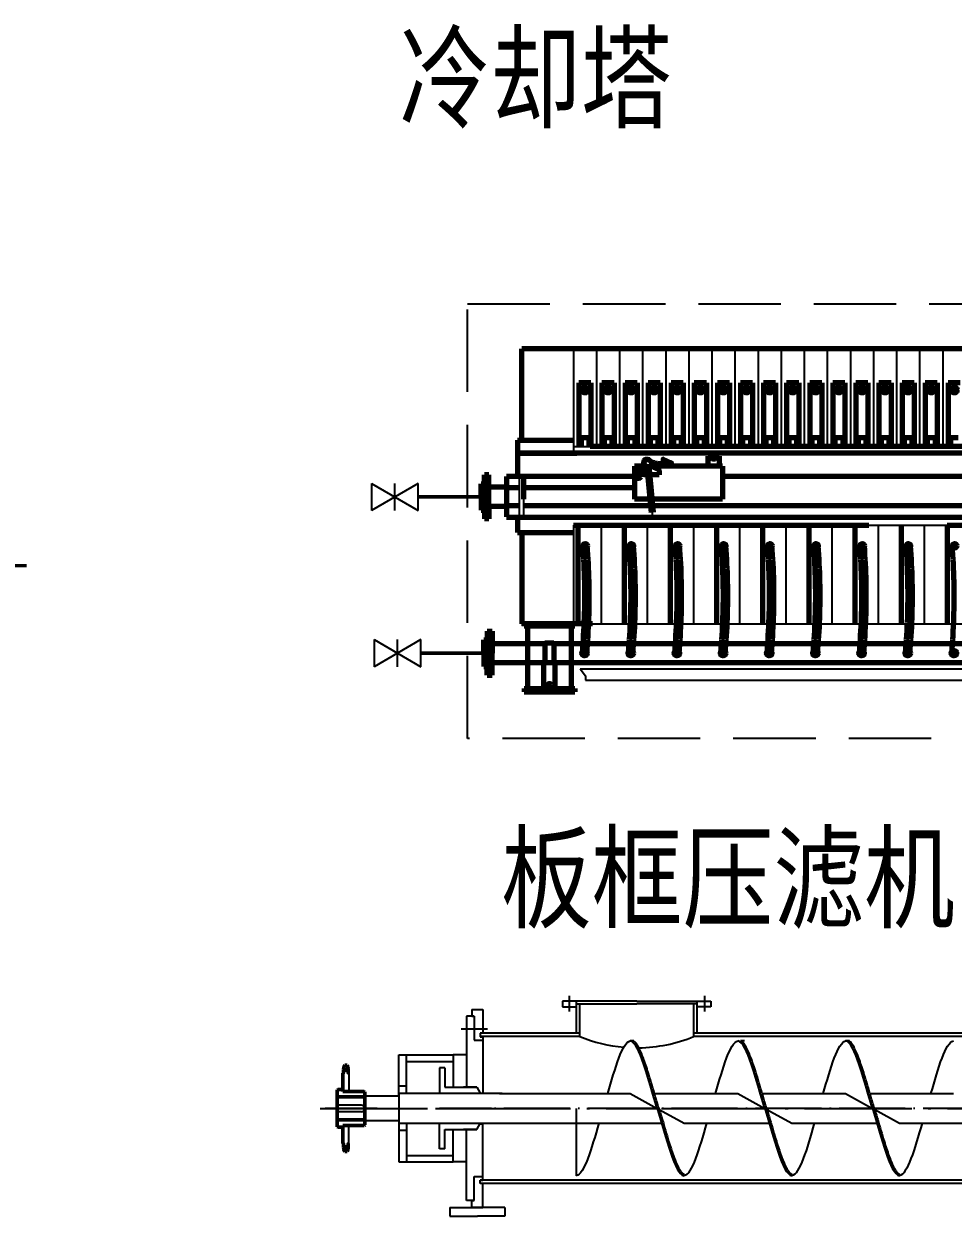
# Model space of a CAD drawing. Header units: millimetres. Extents: x 9671 to 25689, y -17516 to -2951.
# Drawn here: x 23860.8 to 23945.3, y -4389.9 to -4281.5 of the extents above; entities that cross this region are included whole.
import ezdxf

# ---------------------------------------------------------------- set-up
doc = ezdxf.new("R2010")
doc.units = ezdxf.units.MM
for name, pattern in [('AM_ISO08W050', [13, 9.75, -1.5, 0.25, -1.5]), ('AM_ISO08W050x2', [7.625, 6, -0.75, 0.125, -0.75]), ('DASH', [0.35, 0.25, -0.1]), ('EB_DASH', [6, 3, -3])]:
    doc.linetypes.add(name, pattern=pattern)
for name, color, linetype, lineweight in [('AM_0', 7, 'Continuous', 50), ('AM_7', 4, 'AM_ISO08W050', 25), ('CAXA0', 7, 'Continuous', 70), ('CAXA2', 6, 'EB_DASH', 25), ('CAXA3', 7, 'Continuous', 25), ('CAXA4', 3, 'Continuous', 25), ('放空气管', 7, 'o_LINE', 30), ('管道', 4, 'Continuous', 40)]:
    doc.layers.add(name, color=color, linetype=linetype, lineweight=lineweight)
doc.layers.add('sb', color=2, linetype='Continuous')
doc.layers.add('图框', color=4, linetype='Continuous')
doc.styles.add('QSDI', font='SimSun.ttf', dxfattribs={"width": 0.8})
doc.linetypes.add('o_LINE', pattern='A,0.5,-0.2,["o",Standard,S=0.1,R=0,X=-0.1,Y=-0.05],-0.2', length=0.9)

# ---------------------------------------------------------------- blocks, each defined once
blk = doc.blocks.new('压滤机')
at = {"layer": 'CAXA0', "color": 2}
for p, q in [((23823.12, -4570.04), (23823.12, -4561.74)), ((23868.54, -4561.74), (23823.12, -4561.74)), ((23828.3, -4564.84), (23828.3, -4570.64)), ((23829.4, -4564.84), (23828.3, -4564.84)), ((23829.4, -4564.84), (23829.4, -4570.64)), ((23830.4, -4564.84), (23830.4, -4570.64)), ((23831.5, -4564.84), (23830.4, -4564.84)), ((23831.5, -4564.84), (23831.5, -4570.64)), ((23832.5, -4564.84), (23832.5, -4570.64)), ((23833.6, -4564.84), (23832.5, -4564.84)), ((23833.6, -4564.84), (23833.6, -4570.64)), ((23834.6, -4564.84), (23834.6, -4570.64)), ((23835.7, -4564.84), (23834.6, -4564.84)), ((23835.7, -4564.84), (23835.7, -4570.64)), ((23836.7, -4564.84), (23836.7, -4570.64)), ((23837.8, -4564.84), (23836.7, -4564.84)), ((23837.8, -4564.84), (23837.8, -4570.64)), ((23838.8, -4564.84), (23838.8, -4570.64)), ((23839.9, -4564.84), (23838.8, -4564.84)), ((23839.9, -4564.84), (23839.9, -4570.64)), ((23840.9, -4564.84), (23840.9, -4570.64)), ((23842, -4564.84), (23840.9, -4564.84)), ((23842, -4564.84), (23842, -4570.64)), ((23843, -4564.84), (23843, -4570.64)), ((23844.1, -4564.84), (23843, -4564.84)), ((23844.1, -4564.84), (23844.1, -4570.64)), ((23845.1, -4564.84), (23845.1, -4570.64)), ((23846.2, -4564.84), (23845.1, -4564.84)), ((23846.2, -4564.84), (23846.2, -4570.64)), ((23847.2, -4564.84), (23847.2, -4570.64)), ((23848.3, -4564.84), (23847.2, -4564.84)), ((23848.3, -4564.84), (23848.3, -4570.64)), ((23849.3, -4564.84), (23849.3, -4570.64)), ((23850.4, -4564.84), (23849.3, -4564.84)), ((23850.4, -4564.84), (23850.4, -4570.64)), ((23851.4, -4564.84), (23851.4, -4570.64)), ((23852.5, -4564.84), (23851.4, -4564.84)), ((23852.5, -4564.84), (23852.5, -4570.64)), ((23853.5, -4564.84), (23853.5, -4570.64)), ((23854.6, -4564.84), (23853.5, -4564.84)), ((23854.6, -4564.84), (23854.6, -4570.64)), ((23855.6, -4564.84), (23855.6, -4570.64)), ((23856.7, -4564.84), (23855.6, -4564.84)), ((23856.7, -4564.84), (23856.7, -4570.64)), ((23857.7, -4564.84), (23857.7, -4570.64)), ((23858.8, -4564.84), (23857.7, -4564.84)), ((23858.8, -4564.84), (23858.8, -4570.64)), ((23859.8, -4564.84), (23859.8, -4570.64)), ((23860.9, -4564.84), (23859.8, -4564.84)), ((23860.9, -4564.84), (23860.9, -4570.64)), ((23861.9, -4564.84), (23861.9, -4570.64)), ((23863, -4564.84), (23861.9, -4564.84)), ((23822.72, -4570.04), (23822.72, -4571.24)), ((23822.72, -4570.04), (23822.72, -4573.35)), ((23822.72, -4570.04), (23827.8, -4570.04)), ((23828.5, -4569.84), (23828.5, -4570.64)), ((23829.2, -4569.84), (23828.5, -4569.84)), ((23829.2, -4569.84), (23829.2, -4570.64)), ((23830.6, -4569.84), (23830.6, -4570.64)), ((23831.3, -4569.84), (23830.6, -4569.84)), ((23831.3, -4569.84), (23831.3, -4570.64)), ((23832.7, -4569.84), (23832.7, -4570.64)), ((23833.4, -4569.84), (23832.7, -4569.84)), ((23833.4, -4569.84), (23833.4, -4570.64)), ((23834.8, -4569.84), (23834.8, -4570.64)), ((23835.5, -4569.84), (23834.8, -4569.84)), ((23835.5, -4569.84), (23835.5, -4570.64)), ((23836.9, -4569.84), (23836.9, -4570.64)), ((23837.6, -4569.84), (23836.9, -4569.84)), ((23837.6, -4569.84), (23837.6, -4570.64)), ((23839, -4569.84), (23839, -4570.64)), ((23839.7, -4569.84), (23839, -4569.84)), ((23839.7, -4569.84), (23839.7, -4570.64)), ((23841.1, -4569.84), (23841.1, -4570.64)), ((23841.8, -4569.84), (23841.1, -4569.84)), ((23841.8, -4569.84), (23841.8, -4570.64)), ((23843.2, -4569.84), (23843.2, -4570.64)), ((23843.9, -4569.84), (23843.2, -4569.84)), ((23843.9, -4569.84), (23843.9, -4570.64)), ((23845.3, -4569.84), (23845.3, -4570.64)), ((23846, -4569.84), (23845.3, -4569.84)), ((23846, -4569.84), (23846, -4570.64)), ((23847.4, -4569.84), (23847.4, -4570.64)), ((23848.1, -4569.84), (23847.4, -4569.84)), ((23848.1, -4569.84), (23848.1, -4570.64)), ((23849.5, -4569.84), (23849.5, -4570.64)), ((23850.2, -4569.84), (23849.5, -4569.84)), ((23850.2, -4569.84), (23850.2, -4570.64)), ((23851.6, -4569.84), (23851.6, -4570.64)), ((23852.3, -4569.84), (23851.6, -4569.84)), ((23852.3, -4569.84), (23852.3, -4570.64)), ((23853.7, -4569.84), (23853.7, -4570.64)), ((23854.4, -4569.84), (23853.7, -4569.84)), ((23854.4, -4569.84), (23854.4, -4570.64)), ((23855.8, -4569.84), (23855.8, -4570.64)), ((23856.5, -4569.84), (23855.8, -4569.84)), ((23856.5, -4569.84), (23856.5, -4570.64)), ((23857.9, -4569.84), (23857.9, -4570.64)), ((23858.6, -4569.84), (23857.9, -4569.84)), ((23858.6, -4569.84), (23858.6, -4570.64)), ((23860, -4569.84), (23860, -4570.64)), ((23860.7, -4569.84), (23860, -4569.84)), ((23860.7, -4569.84), (23860.7, -4570.64)), ((23862.1, -4569.84), (23862.1, -4570.64)), ((23862.8, -4569.84), (23862.1, -4569.84)), ((23833.36, -4571.24), (23822.72, -4571.24)), ((23822.72, -4571.24), (23828.12, -4571.24)), ((23851.54, -4570.64), (23829.32, -4570.64)), ((23851.54, -4571.24), (23833.36, -4571.24)), ((23839.64, -4570.64), (23838.74, -4570.64)), ((23840.94, -4570.64), (23840.04, -4570.64)), ((23840.36, -4571.21), (23840.06, -4571.51)), ((23840.36, -4571.21), (23840.76, -4571.21)), ((23841.06, -4571.51), (23840.76, -4571.21)), ((23888.13, -4570.64), (23851.54, -4570.64)), ((23901.73, -4571.24), (23851.54, -4571.24)), ((23856.44, -4570.64), (23855.54, -4570.64)), ((23857.74, -4570.64), (23856.84, -4570.64)), ((23834.21, -4573.21), (23834.21, -4572.01)), ((23834.41, -4571.81), (23834.58, -4571.81)), ((23835.95, -4572.38), (23836.7, -4572.18)), ((23835.96, -4571.79), (23835.98, -4572.02)), ((23835.98, -4571.77), (23836.71, -4572.11)), ((23840.06, -4572.41), (23840.06, -4571.51)), ((23840.56, -4571.42), (23840.56, -4571.42)), ((23841.06, -4571.51), (23841.06, -4572.41)), ((23819.72, -4575.21), (23819.72, -4573.21)), ((23820.12, -4573.21), (23819.72, -4573.21)), ((23820.12, -4576.1), (23820.12, -4573.21)), ((23833.93, -4573.35), (23821.72, -4573.35)), ((23821.72, -4573.35), (23821.72, -4574.35)), ((23833.36, -4572.41), (23833.36, -4573.26)), ((23834.21, -4572.41), (23833.36, -4572.41)), ((23833.36, -4573.26), (23833.67, -4573.26)), ((23833.36, -4573.26), (23833.67, -4573.26)), ((23833.67, -4572.96), (23833.67, -4573.26)), ((23833.93, -4572.96), (23833.93, -4573.39)), ((23834.58, -4573.21), (23834.21, -4573.21)), ((23834.44, -4572.73), (23834.44, -4572.49)), ((23834.5, -4572.79), (23834.54, -4572.79)), ((23834.51, -4572.41), (23834.51, -4572.41)), ((23834.51, -4572.44), (23834.67, -4572.43)), ((23834.9, -4576.64), (23834.51, -4572.44)), ((23834.67, -4572.43), (23835.06, -4576.64)), ((23834.74, -4572.73), (23834.74, -4572.48)), ((23835.61, -4573.21), (23834.74, -4573.21)), ((23834.84, -4572.38), (23835.95, -4572.38)), ((23841.36, -4572.41), (23835.01, -4572.41)), ((23835.61, -4572.84), (23835.61, -4573.21)), ((23836.76, -4572.41), (23836.56, -4572.41)), ((23841.36, -4572.41), (23841.36, -4573.52)), ((23849.02, -4573.35), (23841.36, -4573.35)), ((23851.54, -4573.35), (23848.45, -4573.35)), ((23893.73, -4573.35), (23851.54, -4573.35)), ((23819.42, -4575.21), (23819.42, -4574.01)), ((23819.42, -4574.01), (23819.72, -4574.01)), ((23821.72, -4574.32), (23820.12, -4574.32)), ((23821.72, -4574.35), (23822.87, -4574.35)), ((23821.72, -4574.35), (23821.73, -4574.35)), ((23821.72, -4574.4), (23821.72, -4576)), ((23823.27, -4573.52), (23823.27, -4575.41)), ((23823.27, -4573.52), (23823.27, -4575.41)), ((23823.27, -4573.52), (23823.27, -4575.41)), ((23823.27, -4574.35), (23833.36, -4574.35)), ((23833.36, -4573.52), (23833.8, -4573.52)), ((23833.36, -4573.52), (23833.36, -4575.41)), ((23841.36, -4573.52), (23841.36, -4575.41)), ((23819.42, -4575.21), (23819.42, -4576.41)), ((23819.72, -4575.21), (23819.72, -4577.21)), ((23834.79, -4575.41), (23833.36, -4575.41)), ((23841.36, -4575.41), (23834.95, -4575.41)), ((23819.42, -4576.41), (23819.72, -4576.41)), ((23820.12, -4576.1), (23820.12, -4577.21)), ((23821.72, -4576.1), (23820.12, -4576.1)), ((23821.72, -4576.04), (23821.72, -4577.04)), ((23822.87, -4576.04), (23821.72, -4576.04)), ((23821.73, -4576.04), (23821.72, -4576.04)), ((23834.84, -4576.04), (23823.27, -4576.04)), ((23835.06, -4576.64), (23834.9, -4576.64)), ((23849.04, -4576.04), (23835.01, -4576.04)), ((23851.54, -4576.04), (23848.45, -4576.04)), ((23893.73, -4576.04), (23851.54, -4576.04)), ((23820.12, -4577.21), (23819.72, -4577.21)), ((23821.72, -4577.06), (23851.54, -4577.06)), ((23822.72, -4577.06), (23822.72, -4578.44)), ((23827.8, -4577.78), (23828.67, -4577.78)), ((23828.22, -4577.78), (23828.22, -4586.74)), ((23828.7, -4577.78), (23837.87, -4577.78)), ((23832.42, -4577.78), (23832.42, -4586.74)), ((23836.62, -4577.78), (23836.62, -4586.74)), ((23837.1, -4577.78), (23846.27, -4577.78)), ((23837.9, -4577.78), (23848.67, -4577.78)), ((23840.82, -4577.78), (23840.82, -4586.74)), ((23845.02, -4577.78), (23845.02, -4586.74)), ((23845.5, -4577.78), (23854.67, -4577.78)), ((23849.22, -4577.78), (23849.22, -4586.74)), ((23851.54, -4577.06), (23905.46, -4577.06)), ((23853.42, -4577.78), (23853.42, -4586.74)), ((23857.62, -4577.78), (23857.62, -4586.74)), ((23861.82, -4577.78), (23874.89, -4577.78)), ((23861.82, -4577.78), (23861.82, -4586.74)), ((23822.72, -4578.44), (23827.8, -4578.44)), ((23823.12, -4578.44), (23823.12, -4586.74)), ((23819.97, -4587.42), (23819.97, -4589.42)), ((23819.97, -4587.42), (23820.43, -4587.42)), ((23820.43, -4587.42), (23820.43, -4589.42)), ((23829.54, -4586.74), (23823.12, -4586.74)), ((23823.32, -4586.94), (23823.32, -4586.74)), ((23823.32, -4586.94), (23827.92, -4586.94)), ((23827.62, -4586.94), (23823.62, -4586.94)), ((23823.62, -4586.94), (23823.62, -4592.64)), ((23827.62, -4592.64), (23827.62, -4586.94)), ((23827.92, -4586.74), (23827.92, -4586.94)), ((23819.67, -4589.42), (23819.67, -4588.22)), ((23819.67, -4588.22), (23819.97, -4588.22)), ((23820.43, -4588.53), (23825.22, -4588.53)), ((23825.22, -4588.47), (23826.02, -4588.47)), ((23825.22, -4588.47), (23825.22, -4590.31)), ((23826.02, -4588.47), (23826.02, -4590.31)), ((23826.02, -4588.53), (23864.43, -4588.53)), ((23819.67, -4589.42), (23819.67, -4590.62)), ((23819.97, -4591.42), (23819.97, -4589.42)), ((23820.43, -4591.42), (23820.43, -4589.42)), ((23819.67, -4590.62), (23819.97, -4590.62)), ((23864.43, -4590.31), (23820.43, -4590.31)), ((23825.12, -4590.51), (23825.12, -4590.31)), ((23825.12, -4592.61), (23825.12, -4590.31)), ((23826.12, -4590.31), (23826.12, -4590.51)), ((23826.12, -4590.31), (23826.12, -4592.61)), ((23819.97, -4591.42), (23820.43, -4591.42)), ((23823.32, -4592.64), (23823.32, -4592.94)), ((23823.32, -4592.64), (23827.92, -4592.64)), ((23823.32, -4592.94), (23827.92, -4592.94)), ((23827.92, -4592.64), (23827.92, -4592.94))]:
    blk.add_line(p, q, dxfattribs=at)
for centre, radius in [((23828.85, -4565.49), 0.27), ((23828.85, -4565.49), 0.18), ((23830.95, -4565.49), 0.27), ((23830.95, -4565.49), 0.18), ((23833.05, -4565.49), 0.27), ((23833.05, -4565.49), 0.18), ((23835.15, -4565.49), 0.27), ((23835.15, -4565.49), 0.18), ((23837.25, -4565.49), 0.27), ((23837.25, -4565.49), 0.18), ((23839.35, -4565.49), 0.27), ((23839.35, -4565.49), 0.18), ((23841.45, -4565.49), 0.27), ((23841.45, -4565.49), 0.18), ((23843.55, -4565.49), 0.27), ((23843.55, -4565.49), 0.18), ((23845.65, -4565.49), 0.27), ((23845.65, -4565.49), 0.18), ((23847.75, -4565.49), 0.27), ((23847.75, -4565.49), 0.18), ((23849.85, -4565.49), 0.27), ((23849.85, -4565.49), 0.18), ((23851.95, -4565.49), 0.27), ((23851.95, -4565.49), 0.18), ((23854.05, -4565.49), 0.27), ((23854.05, -4565.49), 0.18), ((23856.15, -4565.49), 0.27), ((23856.15, -4565.49), 0.18), ((23858.25, -4565.49), 0.27), ((23858.25, -4565.49), 0.18), ((23860.35, -4565.49), 0.27), ((23860.35, -4565.49), 0.18), ((23862.45, -4565.49), 0.27), ((23862.45, -4565.49), 0.18), ((23840.56, -4571.59), 0.2), ((23828.88, -4579.66), 0.2), ((23833.08, -4579.66), 0.2), ((23837.28, -4579.66), 0.2), ((23841.48, -4579.66), 0.2), ((23845.68, -4579.66), 0.2), ((23849.88, -4579.66), 0.2), ((23854.08, -4579.66), 0.2), ((23858.28, -4579.66), 0.2), ((23862.48, -4579.66), 0.2), ((23828.82, -4589.42), 0.17), ((23833.02, -4589.42), 0.17), ((23837.22, -4589.42), 0.17), ((23841.42, -4589.42), 0.17), ((23845.62, -4589.42), 0.17), ((23849.82, -4589.42), 0.17), ((23854.02, -4589.42), 0.17), ((23858.22, -4589.42), 0.17), ((23862.42, -4589.42), 0.17), ((23825.62, -4592.31), 0.135)]:
    blk.add_circle(centre, radius, dxfattribs=at)
for centre, radius, start, end in [((23834.41, -4572.01), 0.2, 90, 180), ((23834.51, -4572.11), 0.3, 42.6844, 243.1035), ((23834.58, -4572.01), 0.2, 25.0478, 90), ((23835.61, -4570.57), 1.6, 236.6557, 279.8528), ((23835.87, -4572.03), 0.12, 279.8528, 7), ((23835.98, -4571.79), 0.02, 65, 187), ((23836.69, -4572.14), 0.04, 285, 65), ((23833.8, -4572.96), 0.13, 0, 180), ((23833.8, -4572.96), 0.13, 0, 180), ((23833.8, -4573.39), 0.13, 270, 0), ((23834.32, -4572.49), 0.12, 0, 63.1035), ((23834.5, -4572.73), 0.06, 180, 270), ((23834.68, -4572.73), 0.06, 291.4991, 360), ((23834.84, -4572.48), 0.1, 90, 180), ((23835.61, -4571.81), 0.85, 222.0356, 259.0194), ((23835.41, -4572.84), 0.2, 0, 79.0194), ((23821.82, -4574.4), 0.1, 153.2858, 180), ((23821.82, -4576), 0.1, 180, 206.7731)]:
    blk.add_arc(centre, radius, start, end, dxfattribs=at)
at = {"layer": 'CAXA0'}
for centre in [(23828.82, -4589.42), (23833.02, -4589.42), (23837.22, -4589.42), (23841.42, -4589.42), (23845.62, -4589.42), (23849.82, -4589.42), (23854.02, -4589.42), (23858.22, -4589.42), (23862.42, -4589.42)]:
    blk.add_ellipse(centre, major_axis=(-0.17, 0.17), ratio=1, start_param=3.926991, end_param=10.210176, dxfattribs=at)
at = {"layer": 'CAXA0', "color": 2}
for points, knots in [([(23828.62, -4589.42), (23828.71, -4588.35), (23828.91, -4585.11), (23828.84, -4581.85), (23828.67, -4579.68)], [0, 0, 0, 0, 160.671436, 487.631395, 487.631395, 487.631395, 487.631395]), ([(23829.02, -4589.42), (23829.11, -4588.35), (23829.31, -4585.11), (23829.24, -4581.85), (23829.07, -4579.68)], [0, 0, 0, 0, 160.702904, 487.634238, 487.634238, 487.634238, 487.634238]), ([(23832.82, -4589.42), (23832.91, -4588.35), (23833.11, -4585.11), (23833.04, -4581.85), (23832.87, -4579.68)], [0, 0, 0, 0, 160.671436, 487.631395, 487.631395, 487.631395, 487.631395]), ([(23833.22, -4589.42), (23833.31, -4588.35), (23833.51, -4585.11), (23833.44, -4581.85), (23833.27, -4579.68)], [0, 0, 0, 0, 160.702904, 487.634238, 487.634238, 487.634238, 487.634238]), ([(23837.02, -4589.42), (23837.11, -4588.35), (23837.31, -4585.11), (23837.24, -4581.85), (23837.07, -4579.68)], [0, 0, 0, 0, 160.671436, 487.631395, 487.631395, 487.631395, 487.631395]), ([(23837.42, -4589.42), (23837.51, -4588.35), (23837.71, -4585.11), (23837.64, -4581.85), (23837.47, -4579.68)], [0, 0, 0, 0, 160.702904, 487.634238, 487.634238, 487.634238, 487.634238]), ([(23841.22, -4589.42), (23841.31, -4588.35), (23841.51, -4585.11), (23841.44, -4581.85), (23841.27, -4579.68)], [0, 0, 0, 0, 160.671436, 487.631395, 487.631395, 487.631395, 487.631395]), ([(23841.62, -4589.42), (23841.71, -4588.35), (23841.91, -4585.11), (23841.84, -4581.85), (23841.67, -4579.68)], [0, 0, 0, 0, 160.702904, 487.634238, 487.634238, 487.634238, 487.634238]), ([(23845.42, -4589.42), (23845.51, -4588.35), (23845.71, -4585.11), (23845.64, -4581.85), (23845.47, -4579.68)], [0, 0, 0, 0, 160.671436, 487.631395, 487.631395, 487.631395, 487.631395]), ([(23845.82, -4589.42), (23845.91, -4588.35), (23846.11, -4585.11), (23846.04, -4581.85), (23845.87, -4579.68)], [0, 0, 0, 0, 160.702904, 487.634238, 487.634238, 487.634238, 487.634238]), ([(23849.62, -4589.42), (23849.71, -4588.35), (23849.91, -4585.11), (23849.84, -4581.85), (23849.67, -4579.68)], [0, 0, 0, 0, 160.671436, 487.631395, 487.631395, 487.631395, 487.631395]), ([(23850.02, -4589.42), (23850.11, -4588.35), (23850.31, -4585.11), (23850.24, -4581.85), (23850.07, -4579.68)], [0, 0, 0, 0, 160.702904, 487.634238, 487.634238, 487.634238, 487.634238]), ([(23853.82, -4589.42), (23853.91, -4588.35), (23854.11, -4585.11), (23854.04, -4581.85), (23853.87, -4579.68)], [0, 0, 0, 0, 160.671436, 487.631395, 487.631395, 487.631395, 487.631395]), ([(23854.22, -4589.42), (23854.31, -4588.35), (23854.51, -4585.11), (23854.44, -4581.85), (23854.27, -4579.68)], [0, 0, 0, 0, 160.702904, 487.634238, 487.634238, 487.634238, 487.634238]), ([(23858.02, -4589.42), (23858.11, -4588.35), (23858.31, -4585.11), (23858.24, -4581.85), (23858.07, -4579.68)], [0, 0, 0, 0, 160.671436, 487.631395, 487.631395, 487.631395, 487.631395]), ([(23858.42, -4589.42), (23858.51, -4588.35), (23858.71, -4585.11), (23858.64, -4581.85), (23858.47, -4579.68)], [0, 0, 0, 0, 160.702904, 487.634238, 487.634238, 487.634238, 487.634238]), ([(23862.22, -4589.42), (23862.31, -4588.35), (23862.51, -4585.11), (23862.44, -4581.85), (23862.27, -4579.68)], [0, 0, 0, 0, 160.671436, 487.631395, 487.631395, 487.631395, 487.631395])]:
    blk.add_open_spline(points, degree=3, knots=knots, dxfattribs=at)
at = {"layer": 'CAXA2', "color": 2}
for p, q in [((23823.74, -4586.94), (23823.74, -4592.64)), ((23827.5, -4592.64), (23827.5, -4586.94)), ((23825.22, -4588.53), (23826.02, -4588.53))]:
    blk.add_line(p, q, dxfattribs=at)
at = {"layer": 'CAXA3', "color": 2, "linetype": 'Continuous', "lineweight": 25}
for p, q in [((23828.22, -4586.74), (23830.32, -4586.74)), ((23832.42, -4586.74), (23834.52, -4586.74)), ((23836.62, -4586.74), (23838.72, -4586.74)), ((23840.82, -4586.74), (23842.92, -4586.74)), ((23845.02, -4586.74), (23847.12, -4586.74)), ((23849.22, -4586.74), (23851.32, -4586.74)), ((23853.42, -4586.74), (23855.52, -4586.74)), ((23857.62, -4586.74), (23859.72, -4586.74)), ((23861.82, -4586.74), (23863.92, -4586.74))]:
    blk.add_line(p, q, dxfattribs=at)
at = {"layer": 'CAXA4', "color": 2}
for p, q in [((23827.8, -4561.74), (23827.8, -4571.24)), ((23827.8, -4561.74), (23827.8, -4570.64)), ((23829.9, -4561.74), (23829.9, -4570.64)), ((23829.9, -4561.74), (23829.9, -4570.64)), ((23832, -4561.74), (23832, -4570.64)), ((23832, -4561.74), (23832, -4570.64)), ((23834.1, -4561.74), (23834.1, -4570.64)), ((23834.1, -4561.74), (23834.1, -4570.64)), ((23836.2, -4561.74), (23836.2, -4570.64)), ((23836.2, -4561.74), (23836.2, -4570.64)), ((23838.3, -4561.74), (23838.3, -4570.64)), ((23838.3, -4561.74), (23838.3, -4570.64)), ((23840.4, -4561.74), (23840.4, -4570.64)), ((23840.4, -4561.74), (23840.4, -4570.64)), ((23842.5, -4561.74), (23842.5, -4570.64)), ((23842.5, -4561.74), (23842.5, -4570.64)), ((23844.6, -4561.74), (23844.6, -4570.64)), ((23844.6, -4561.74), (23844.6, -4570.64)), ((23846.7, -4561.74), (23846.7, -4570.64)), ((23846.7, -4561.74), (23846.7, -4570.64)), ((23848.8, -4561.74), (23848.8, -4570.64)), ((23848.8, -4561.74), (23848.8, -4570.64)), ((23850.9, -4561.74), (23850.9, -4570.64)), ((23850.9, -4561.74), (23850.9, -4570.64)), ((23853, -4561.74), (23853, -4570.64)), ((23853, -4561.74), (23853, -4570.64)), ((23855.1, -4561.74), (23855.1, -4570.64)), ((23855.1, -4561.74), (23855.1, -4570.64)), ((23857.2, -4561.74), (23857.2, -4570.64)), ((23857.2, -4561.74), (23857.2, -4570.64)), ((23859.3, -4561.74), (23859.3, -4570.64)), ((23859.3, -4561.74), (23859.3, -4570.64)), ((23861.4, -4561.74), (23861.4, -4570.64)), ((23861.4, -4561.74), (23861.4, -4570.64)), ((23861.4, -4561.74), (23861.4, -4570.64)), ((23822.87, -4573.48), (23823.27, -4573.48)), ((23822.87, -4573.48), (23822.87, -4576.92)), ((23823.27, -4573.48), (23823.27, -4576.92)), ((23822.87, -4576.92), (23823.27, -4576.92)), ((23827.8, -4577.78), (23827.8, -4586.74)), ((23828.22, -4577.78), (23828.22, -4586.74)), ((23830.32, -4577.78), (23830.32, -4586.74)), ((23832.42, -4577.78), (23832.42, -4586.74)), ((23832.42, -4577.78), (23832.42, -4586.74)), ((23834.52, -4577.78), (23834.52, -4586.74)), ((23836.62, -4577.78), (23836.62, -4586.74)), ((23836.62, -4577.78), (23836.62, -4586.74)), ((23838.72, -4577.78), (23838.72, -4586.74)), ((23840.82, -4577.78), (23840.82, -4586.74)), ((23840.82, -4577.78), (23840.82, -4586.74)), ((23842.92, -4577.78), (23842.92, -4586.74)), ((23845.02, -4577.78), (23845.02, -4586.74)), ((23845.02, -4577.78), (23845.02, -4586.74)), ((23847.12, -4577.78), (23847.12, -4586.74)), ((23849.22, -4577.78), (23849.22, -4586.74)), ((23849.22, -4577.78), (23849.22, -4586.74)), ((23851.32, -4577.78), (23851.32, -4586.74)), ((23853.42, -4577.78), (23853.42, -4586.74)), ((23853.42, -4577.78), (23853.42, -4586.74)), ((23855.52, -4577.78), (23855.52, -4586.74)), ((23857.62, -4577.78), (23857.62, -4586.74)), ((23857.62, -4577.78), (23857.62, -4586.74)), ((23859.72, -4577.78), (23859.72, -4586.74)), ((23861.82, -4577.78), (23861.82, -4586.74)), ((23861.82, -4577.78), (23861.82, -4586.74)), ((23861.82, -4577.78), (23861.82, -4586.74))]:
    blk.add_line(p, q, dxfattribs=at)
at = {"layer": 'sb'}
for p, q in [((23827.8, -4561.74), (23829.9, -4561.74)), ((23829.9, -4561.74), (23832, -4561.74)), ((23832, -4561.74), (23834.1, -4561.74)), ((23834.1, -4561.74), (23836.2, -4561.74)), ((23836.2, -4561.74), (23838.3, -4561.74)), ((23838.3, -4561.74), (23840.4, -4561.74)), ((23840.4, -4561.74), (23842.5, -4561.74)), ((23842.5, -4561.74), (23844.6, -4561.74)), ((23844.6, -4561.74), (23846.7, -4561.74)), ((23846.7, -4561.74), (23848.8, -4561.74)), ((23848.8, -4561.74), (23850.9, -4561.74)), ((23850.9, -4561.74), (23853, -4561.74)), ((23853, -4561.74), (23855.1, -4561.74)), ((23855.1, -4561.74), (23857.2, -4561.74)), ((23857.2, -4561.74), (23859.3, -4561.74)), ((23859.3, -4561.74), (23861.4, -4561.74)), ((23861.4, -4561.74), (23863.5, -4561.74)), ((23827.8, -4570.64), (23829.9, -4570.64)), ((23829.9, -4570.64), (23832, -4570.64)), ((23832, -4570.64), (23834.1, -4570.64)), ((23834.1, -4570.64), (23836.2, -4570.64)), ((23836.2, -4570.64), (23838.3, -4570.64)), ((23838.3, -4570.64), (23840.4, -4570.64)), ((23840.4, -4570.64), (23842.5, -4570.64)), ((23842.5, -4570.64), (23844.6, -4570.64)), ((23844.6, -4570.64), (23846.7, -4570.64)), ((23846.7, -4570.64), (23848.8, -4570.64)), ((23848.8, -4570.64), (23850.9, -4570.64)), ((23850.9, -4570.64), (23853, -4570.64)), ((23853, -4570.64), (23855.1, -4570.64)), ((23855.1, -4570.64), (23857.2, -4570.64)), ((23857.2, -4570.64), (23859.3, -4570.64)), ((23859.3, -4570.64), (23861.4, -4570.64)), ((23861.4, -4570.64), (23863.5, -4570.64)), ((23828.22, -4577.78), (23832.42, -4577.78)), ((23832.42, -4577.78), (23836.62, -4577.78)), ((23836.62, -4577.78), (23840.82, -4577.78)), ((23840.82, -4577.78), (23845.02, -4577.78)), ((23845.02, -4577.78), (23849.22, -4577.78)), ((23849.22, -4577.78), (23853.42, -4577.78)), ((23853.42, -4577.78), (23857.62, -4577.78)), ((23857.62, -4577.78), (23861.82, -4577.78)), ((23861.82, -4577.78), (23866.02, -4577.78)), ((23830.32, -4586.74), (23832.42, -4586.74)), ((23834.52, -4586.74), (23836.62, -4586.74)), ((23838.72, -4586.74), (23840.82, -4586.74)), ((23842.92, -4586.74), (23845.02, -4586.74)), ((23847.12, -4586.74), (23849.22, -4586.74)), ((23851.32, -4586.74), (23853.42, -4586.74)), ((23855.52, -4586.74), (23857.62, -4586.74)), ((23859.72, -4586.74), (23861.82, -4586.74)), ((23828.41, -4590.83), (23879.77, -4590.83)), ((23828.41, -4590.83), (23828.9, -4591.48)), ((23828.9, -4591.48), (23828.9, -4591.87)), ((23828.9, -4591.87), (23879.28, -4591.87))]:
    blk.add_line(p, q, dxfattribs=at)
at = {"layer": 'sb', "linetype": 'DASH', "ltscale": 30}
blk.add_lwpolyline([(23818.17, -4557.66), (23923.35, -4557.66), (23923.35, -4597.17), (23818.17, -4597.17)], close=True, dxfattribs=at)
at = {"layer": '图框', "color": 2}
for p, q in [((23809.43, -4573.98), (23809.43, -4576.45)), ((23813.67, -4573.98), (23809.43, -4576.45)), ((23809.43, -4573.98), (23813.67, -4576.45)), ((23811.55, -4576.45), (23811.55, -4573.98)), ((23813.67, -4576.45), (23813.67, -4573.98)), ((23809.68, -4588.18), (23809.68, -4590.65)), ((23813.92, -4588.18), (23809.68, -4590.65)), ((23809.68, -4588.18), (23813.92, -4590.65)), ((23811.8, -4590.65), (23811.8, -4588.18)), ((23813.92, -4590.65), (23813.92, -4588.18))]:
    blk.add_line(p, q, dxfattribs=at)
at = {"layer": '放空气管', "color": 1, "linetype": 'ByBlock', "ltscale": 200, "const_width": 0.353}
for points in [[(23813.67, -4575.21), (23819.42, -4575.21)], [(23813.92, -4589.42), (23819.67, -4589.42)]]:
    blk.add_lwpolyline(points, dxfattribs=at)

msp = doc.modelspace()

# ---------------------------------------------------------------- linework, layer by layer
at = {"color": 2}
for p, q in [((23916.56, -4370.39), (23909.81, -4370.39)), ((23909.81, -4370.39), (23909.81, -4370.89)), ((23911.09, -4373.31), (23911.09, -4370.39)), ((23911.09, -4370.64), (23916.56, -4370.64)), ((23911.39, -4373.61), (23911.39, -4370.64)), ((23916.56, -4370.39), (23923.31, -4370.39)), ((23922.04, -4370.64), (23916.56, -4370.64)), ((23921.74, -4373.61), (23921.74, -4370.64)), ((23922.04, -4373.31), (23922.04, -4370.39)), ((23923.31, -4370.39), (23923.31, -4370.89)), ((23901.06, -4371.76), (23901.06, -4378.21)), ((23901.76, -4371.76), (23901.06, -4371.76)), ((23901.56, -4371.14), (23902.56, -4371.14)), ((23901.56, -4371.14), (23901.56, -4371.76)), ((23901.56, -4371.76), (23901.76, -4371.76)), ((23901.76, -4371.76), (23901.76, -4373.94)), ((23902.56, -4371.14), (23902.56, -4373.31)), ((23909.81, -4370.89), (23911.09, -4370.89)), ((23923.31, -4370.89), (23922.04, -4370.89)), ((23901.76, -4373.94), (23902.56, -4373.94)), ((23901.76, -4373.94), (23902.56, -4373.94)), ((23902.56, -4373.3), (23902.31, -4373.3)), ((23902.31, -4373.3), (23902.31, -4373.62)), ((23911.39, -4373.31), (23902.31, -4373.31)), ((23911.39, -4373.61), (23902.31, -4373.61)), ((23902.31, -4373.62), (23902.56, -4373.62)), ((23902.56, -4373.61), (23902.56, -4378.76)), ((23902.56, -4373.94), (23902.56, -4378.76)), ((23986.31, -4373.31), (23921.74, -4373.31)), ((23986.31, -4373.61), (23921.74, -4373.61)), ((23916.3, -4374.01), (23915.96, -4374.01)), ((23926.35, -4374.01), (23926.01, -4374.01)), ((23935.9, -4374.01), (23935.56, -4374.01)), ((23894.91, -4379.01), (23894.91, -4375.26)), ((23894.91, -4375.26), (23895.61, -4375.26)), ((23895.61, -4375.26), (23899.86, -4375.26)), ((23895.61, -4378.76), (23895.61, -4375.26)), ((23895.61, -4375.86), (23899.86, -4375.86)), ((23899.86, -4375.26), (23899.86, -4378.21)), ((23901.06, -4375.26), (23899.86, -4375.26)), ((23890.38, -4376.94), (23890.38, -4378.59)), ((23898.61, -4376.46), (23898.61, -4378.76)), ((23899.11, -4376.46), (23898.61, -4376.46)), ((23899.11, -4376.46), (23899.11, -4378.21)), ((23895.61, -4378.11), (23894.91, -4378.11)), ((23899.11, -4378.21), (23900.73, -4378.21)), ((23899.86, -4378.21), (23902, -4378.21)), ((23902, -4378.21), (23900.81, -4378.21)), ((23902, -4378.21), (23902.31, -4378.76)), ((23889.31, -4379.19), (23889.41, -4379.09)), ((23889.31, -4381.09), (23889.31, -4379.19)), ((23889.41, -4379.09), (23891.81, -4379.09)), ((23889.41, -4379.84), (23889.41, -4379.09)), ((23891.81, -4379.01), (23894.91, -4379.01)), ((23891.81, -4381.26), (23891.81, -4379.01)), ((23894.91, -4378.76), (23904.31, -4378.76)), ((23894.91, -4378.76), (23894.91, -4381.51)), ((23902.3, -4378.74), (23902.56, -4378.74)), ((23904.06, -4378.79), (23915.96, -4378.79)), ((23915.96, -4378.79), (23918.41, -4380.14)), ((23918.16, -4378.79), (23925.76, -4378.79)), ((23925.76, -4378.79), (23928.21, -4380.14)), ((23927.96, -4378.79), (23935.56, -4378.79)), ((23935.56, -4378.79), (23938.01, -4380.14)), ((23937.76, -4378.79), (23945.36, -4378.79)), ((23891.51, -4379.84), (23889.31, -4379.84)), ((23891.51, -4380.44), (23889.31, -4380.44)), ((23889.41, -4381.19), (23889.41, -4380.44)), ((23911.06, -4380.14), (23911.06, -4384.89)), ((23918.6, -4380.24), (23920.86, -4381.49)), ((23928.4, -4380.24), (23930.66, -4381.49)), ((23938.2, -4380.24), (23940.46, -4381.49)), ((23889.31, -4381.09), (23889.41, -4381.19)), ((23891.81, -4381.19), (23889.41, -4381.19)), ((23894.91, -4381.26), (23891.81, -4381.26)), ((23894.91, -4381.26), (23894.91, -4385.01)), ((23904.31, -4381.51), (23894.91, -4381.51)), ((23895.61, -4381.51), (23895.61, -4385.01)), ((23898.61, -4383.81), (23898.61, -4381.51)), ((23898.61, -4383.81), (23898.61, -4381.51)), ((23902, -4382.06), (23902.31, -4381.51)), ((23902.3, -4381.54), (23902.56, -4381.54)), ((23902.56, -4386.66), (23902.56, -4381.51)), ((23902.56, -4386.34), (23902.56, -4381.51)), ((23904.31, -4381.49), (23919.07, -4381.49)), ((23911.06, -4381.46), (23911.06, -4386.26)), ((23913.11, -4381.49), (23918.82, -4381.49)), ((23920.86, -4381.49), (23928.62, -4381.49)), ((23930.66, -4381.49), (23938.42, -4381.49)), ((23940.46, -4381.49), (23948.22, -4381.49)), ((23890.38, -4383.33), (23890.38, -4381.69)), ((23895.61, -4382.16), (23894.91, -4382.16)), ((23899.11, -4383.81), (23899.11, -4382.06)), ((23899.11, -4383.81), (23899.11, -4382.06)), ((23899.11, -4383.81), (23899.11, -4382.06)), ((23899.11, -4382.06), (23900.73, -4382.06)), ((23899.86, -4385.01), (23899.86, -4382.06)), ((23899.86, -4382.06), (23902, -4382.06)), ((23902, -4382.06), (23900.81, -4382.06)), ((23901.06, -4388.51), (23901.06, -4382.06)), ((23895.61, -4384.41), (23899.86, -4384.41)), ((23899.11, -4383.81), (23898.61, -4383.81)), ((23894.91, -4385.01), (23895.61, -4385.01)), ((23895.61, -4385.01), (23899.86, -4385.01)), ((23901.06, -4385.01), (23899.86, -4385.01)), ((23901.76, -4386.34), (23902.56, -4386.34)), ((23901.76, -4386.34), (23902.56, -4386.34)), ((23901.76, -4388.51), (23901.76, -4386.34)), ((23902.31, -4386.65), (23902.56, -4386.65)), ((23902.31, -4386.97), (23902.31, -4386.65)), ((23986.31, -4386.66), (23902.31, -4386.66)), ((23986.31, -4386.96), (23902.31, -4386.96)), ((23902.56, -4386.97), (23902.31, -4386.97)), ((23902.56, -4389.14), (23902.56, -4386.96)), ((23899.56, -4389.14), (23902.06, -4389.14)), ((23899.56, -4389.14), (23899.56, -4389.94)), ((23901.76, -4388.51), (23901.06, -4388.51)), ((23901.56, -4388.51), (23901.76, -4388.51)), ((23901.56, -4389.14), (23901.56, -4388.51)), ((23901.76, -4388.51), (23901.56, -4388.51)), ((23901.56, -4389.14), (23902.56, -4389.14)), ((23901.56, -4389.14), (23902.56, -4389.14)), ((23902.56, -4389.14), (23901.56, -4389.14)), ((23904.56, -4389.14), (23902.06, -4389.14)), ((23904.56, -4389.14), (23904.56, -4389.94)), ((23899.56, -4389.94), (23902.06, -4389.94)), ((23904.56, -4389.94), (23902.06, -4389.94))]:
    msp.add_line(p, q, dxfattribs=at)
for centre, major_axis, start_param, end_param in [((23916.56, -4360.98), (9.65, 9.65), 3.538145, 3.840063), ((23916.56, -4360.98), (9.65, 9.65), 3.940438, 4.315837), ((23891.51, -4380.14), (0.212, 0.212), 3.926991, 7.068583)]:
    msp.add_ellipse(centre, major_axis=major_axis, ratio=1, start_param=start_param, end_param=end_param, dxfattribs=at)
for points in [[(23913.92, -4378.79), (23914.59, -4376.49), (23915.26, -4374.1), (23915.96, -4374.01)], [(23918.41, -4380.14), (23917.6, -4377.54), (23916.81, -4374.12), (23915.96, -4374.01)], [(23923.72, -4378.79), (23924.39, -4376.49), (23925.06, -4374.1), (23925.76, -4374.01)], [(23928.21, -4380.14), (23927.4, -4377.54), (23926.61, -4374.12), (23925.76, -4374.01)], [(23933.52, -4378.79), (23934.19, -4376.49), (23934.86, -4374.1), (23935.56, -4374.01)], [(23938.01, -4380.14), (23937.2, -4377.54), (23936.41, -4374.12), (23935.56, -4374.01)], [(23943.32, -4378.79), (23943.99, -4376.49), (23944.66, -4374.1), (23945.36, -4374.01)], [(23918.41, -4380.14), (23919.22, -4382.73), (23920.02, -4386.15), (23920.86, -4386.26)], [(23928.21, -4380.14), (23929.02, -4382.73), (23929.82, -4386.15), (23930.66, -4386.26)], [(23938.01, -4380.14), (23938.82, -4382.73), (23939.62, -4386.15), (23940.46, -4386.26)], [(23913.11, -4381.49), (23912.44, -4383.78), (23911.77, -4386.17), (23911.06, -4386.26)], [(23922.91, -4381.49), (23922.24, -4383.78), (23921.57, -4386.17), (23920.86, -4386.26)], [(23932.71, -4381.49), (23932.04, -4383.78), (23931.37, -4386.17), (23930.66, -4386.26)], [(23942.51, -4381.49), (23941.84, -4383.78), (23941.17, -4386.17), (23940.46, -4386.26)]]:
    msp.add_open_spline(points, degree=3, dxfattribs=at)
for points, knots in [([(23918.56, -4380.09), (23918.45, -4379.75), (23918.35, -4379.4), (23918.05, -4378.38), (23917.85, -4377.7), (23917.51, -4376.59), (23917.36, -4376.14), (23917.11, -4375.45), (23917.01, -4375.18), (23916.82, -4374.77), (23916.74, -4374.61), (23916.6, -4374.37), (23916.53, -4374.27), (23916.42, -4374.12), (23916.36, -4374.07), (23916.3, -4374.02), (23916.3, -4374.01), (23916.3, -4374.01)], [131.935464, 131.935464, 131.935464, 131.935464, 149.155331, 149.155331, 181.091384, 181.091384, 204.701835, 204.701835, 221.380114, 221.380114, 233.858031, 233.858031, 243.474509, 243.474509, 251.130267, 251.130267, 251.497398, 251.497398, 251.497398, 251.497398]), ([(23928.36, -4380.09), (23928.25, -4379.75), (23928.15, -4379.4), (23927.85, -4378.38), (23927.65, -4377.7), (23927.31, -4376.59), (23927.16, -4376.14), (23926.91, -4375.45), (23926.81, -4375.18), (23926.62, -4374.77), (23926.54, -4374.61), (23926.4, -4374.37), (23926.33, -4374.27), (23926.22, -4374.12), (23926.16, -4374.07), (23926.1, -4374.02), (23926.1, -4374.01), (23926.1, -4374.01)], [131.935464, 131.935464, 131.935464, 131.935464, 149.155331, 149.155331, 181.091384, 181.091384, 204.701835, 204.701835, 221.380114, 221.380114, 233.858031, 233.858031, 243.474509, 243.474509, 251.130267, 251.130267, 251.497398, 251.497398, 251.497398, 251.497398]), ([(23938.16, -4380.09), (23938.05, -4379.75), (23937.95, -4379.4), (23937.65, -4378.38), (23937.45, -4377.7), (23937.11, -4376.59), (23936.96, -4376.14), (23936.71, -4375.45), (23936.61, -4375.18), (23936.42, -4374.77), (23936.34, -4374.61), (23936.2, -4374.37), (23936.13, -4374.27), (23936.02, -4374.12), (23935.96, -4374.07), (23935.9, -4374.02), (23935.9, -4374.01), (23935.9, -4374.01)], [131.935464, 131.935464, 131.935464, 131.935464, 149.155331, 149.155331, 181.091384, 181.091384, 204.701835, 204.701835, 221.380114, 221.380114, 233.858031, 233.858031, 243.474509, 243.474509, 251.130267, 251.130267, 251.497398, 251.497398, 251.497398, 251.497398]), ([(23918.56, -4380.09), (23918.66, -4380.43), (23918.77, -4380.78), (23919.07, -4381.81), (23919.26, -4382.48), (23919.6, -4383.59), (23919.75, -4384.04), (23919.99, -4384.72), (23920.1, -4384.98), (23920.27, -4385.37), (23920.35, -4385.52), (23920.48, -4385.74), (23920.54, -4385.83), (23920.63, -4385.95), (23920.68, -4385.99), (23920.75, -4386.05), (23920.78, -4386.07), (23920.83, -4386.1), (23920.84, -4386.1), (23920.86, -4386.11)], [131.935464, 131.935464, 131.935464, 131.935464, 149.155331, 149.155331, 181.091384, 181.091384, 204.701835, 204.701835, 221.380114, 221.380114, 233.858031, 233.858031, 243.474509, 243.474509, 251.130267, 251.130267, 257.178372, 257.178372, 262.046878, 262.046878, 262.046878, 262.046878]), ([(23928.36, -4380.09), (23928.46, -4380.43), (23928.57, -4380.78), (23928.87, -4381.81), (23929.06, -4382.48), (23929.4, -4383.59), (23929.55, -4384.04), (23929.79, -4384.72), (23929.9, -4384.98), (23930.07, -4385.37), (23930.15, -4385.52), (23930.28, -4385.74), (23930.34, -4385.83), (23930.43, -4385.95), (23930.48, -4385.99), (23930.55, -4386.05), (23930.58, -4386.07), (23930.63, -4386.1), (23930.64, -4386.1), (23930.66, -4386.11)], [131.935464, 131.935464, 131.935464, 131.935464, 149.155331, 149.155331, 181.091384, 181.091384, 204.701835, 204.701835, 221.380114, 221.380114, 233.858031, 233.858031, 243.474509, 243.474509, 251.130267, 251.130267, 257.178372, 257.178372, 262.046878, 262.046878, 262.046878, 262.046878]), ([(23938.16, -4380.09), (23938.26, -4380.43), (23938.37, -4380.78), (23938.67, -4381.81), (23938.86, -4382.48), (23939.2, -4383.59), (23939.35, -4384.04), (23939.59, -4384.72), (23939.7, -4384.98), (23939.87, -4385.37), (23939.95, -4385.52), (23940.08, -4385.74), (23940.14, -4385.83), (23940.23, -4385.95), (23940.28, -4385.99), (23940.35, -4386.05), (23940.38, -4386.07), (23940.43, -4386.1), (23940.44, -4386.1), (23940.46, -4386.11)], [131.935464, 131.935464, 131.935464, 131.935464, 149.155331, 149.155331, 181.091384, 181.091384, 204.701835, 204.701835, 221.380114, 221.380114, 233.858031, 233.858031, 243.474509, 243.474509, 251.130267, 251.130267, 257.178372, 257.178372, 262.046878, 262.046878, 262.046878, 262.046878])]:
    msp.add_open_spline(points, degree=3, knots=knots, dxfattribs=at)
at = {"layer": 'AM_0', "color": 2}
for p, q in [((23889.86, -4376.94), (23889.81, -4376.94)), ((23889.81, -4378.59), (23889.81, -4376.94)), ((23889.89, -4376.61), (23889.89, -4376.91)), ((23889.89, -4376.65), (23890.31, -4376.65)), ((23890.21, -4376.21), (23889.99, -4376.21)), ((23889.99, -4376.21), (23890.21, -4376.21)), ((23890.31, -4376.61), (23890.31, -4376.91)), ((23890.31, -4376.61), (23890.31, -4376.91)), ((23890.33, -4376.94), (23890.38, -4376.94)), ((23890.33, -4376.94), (23890.38, -4376.94)), ((23889.36, -4378.41), (23889.31, -4378.46)), ((23889.31, -4380.14), (23889.31, -4378.46)), ((23891.81, -4379.09), (23889.31, -4379.09)), ((23889.36, -4378.41), (23889.81, -4378.41)), ((23889.81, -4378.41), (23889.81, -4378.59)), ((23889.81, -4378.59), (23891.76, -4378.59)), ((23891.76, -4378.59), (23891.81, -4378.64)), ((23891.81, -4378.64), (23891.81, -4380.14)), ((23889.31, -4380.14), (23889.31, -4381.81)), ((23891.81, -4381.64), (23891.81, -4380.14)), ((23891.81, -4381.19), (23889.31, -4381.19)), ((23889.31, -4381.81), (23889.36, -4381.86)), ((23889.36, -4381.86), (23889.31, -4381.81)), ((23889.36, -4381.86), (23889.81, -4381.86)), ((23889.36, -4381.86), (23889.81, -4381.86)), ((23889.81, -4381.69), (23891.76, -4381.69)), ((23889.81, -4381.86), (23889.81, -4381.69)), ((23889.81, -4381.86), (23889.81, -4381.69)), ((23889.81, -4381.86), (23889.81, -4381.69)), ((23889.81, -4381.69), (23889.81, -4383.33)), ((23889.81, -4381.69), (23889.81, -4383.33)), ((23889.81, -4381.69), (23889.81, -4383.33)), ((23891.81, -4381.64), (23891.76, -4381.69)), ((23889.86, -4383.33), (23889.81, -4383.33)), ((23889.86, -4383.33), (23889.81, -4383.33)), ((23889.86, -4383.33), (23889.81, -4383.33)), ((23889.89, -4383.66), (23889.89, -4383.36)), ((23889.89, -4383.66), (23889.89, -4383.36)), ((23889.89, -4383.66), (23889.89, -4383.36)), ((23889.89, -4383.62), (23890.31, -4383.62)), ((23889.89, -4383.62), (23890.31, -4383.62)), ((23889.89, -4383.62), (23890.31, -4383.62)), ((23890.31, -4383.66), (23890.31, -4383.36)), ((23890.31, -4383.66), (23890.31, -4383.36)), ((23890.31, -4383.66), (23890.31, -4383.36)), ((23890.31, -4383.66), (23890.31, -4383.36)), ((23890.33, -4383.33), (23890.38, -4383.33)), ((23890.33, -4383.33), (23890.38, -4383.33)), ((23890.33, -4383.33), (23890.38, -4383.33)), ((23890.33, -4383.33), (23890.38, -4383.33)), ((23889.99, -4384.06), (23890.21, -4384.06)), ((23890.21, -4384.06), (23889.99, -4384.06)), ((23889.99, -4384.06), (23890.21, -4384.06)), ((23890.21, -4384.06), (23889.99, -4384.06)), ((23889.99, -4384.06), (23890.21, -4384.06)), ((23890.21, -4384.06), (23889.99, -4384.06))]:
    msp.add_line(p, q, dxfattribs=at)
for centre, major_axis, start_param, end_param in [((23889.86, -4376.91), (0.0177, 0.0177), 3.926991, 5.497787), ((23890.74, -4376.61), (-0.598, 0.598), 0.298988, 0.785398), ((23889.46, -4376.61), (0.598, 0.598), 5.497787, 5.984198), ((23890.33, -4376.91), (-0.0177, 0.0177), 0.785398, 2.356194), ((23890.33, -4376.91), (-0.0177, 0.0177), 0.785398, 2.356194), ((23890.33, -4376.91), (-0.0177, 0.0177), 0.785398, 2.356194), ((23889.86, -4383.36), (-0.0177, 0.0177), 3.926991, 5.497787), ((23889.86, -4383.36), (-0.0177, 0.0177), 3.926991, 5.497787), ((23889.86, -4383.36), (-0.0177, 0.0177), 3.926991, 5.497787), ((23890.74, -4383.66), (0.598, 0.598), 2.356194, 2.842605), ((23890.74, -4383.66), (0.598, 0.598), 2.356194, 2.842605), ((23890.74, -4383.66), (0.598, 0.598), 2.356194, 2.842605), ((23889.46, -4383.66), (-0.598, 0.598), 3.44058, 3.926991), ((23889.46, -4383.66), (-0.598, 0.598), 3.44058, 3.926991), ((23889.46, -4383.66), (-0.598, 0.598), 3.44058, 3.926991), ((23890.33, -4383.36), (0.0177, 0.0177), 0.785398, 2.356194), ((23890.33, -4383.36), (0.0177, 0.0177), 0.785398, 2.356194), ((23890.33, -4383.36), (0.0177, 0.0177), 0.785398, 2.356194), ((23890.33, -4383.36), (0.0177, 0.0177), 0.785398, 2.356194), ((23890.33, -4383.36), (0.0177, 0.0177), 0.785398, 2.356194), ((23890.33, -4383.36), (0.0177, 0.0177), 0.785398, 2.356194), ((23890.33, -4383.36), (0.0177, 0.0177), 0.785398, 2.356194)]:
    msp.add_ellipse(centre, major_axis=major_axis, ratio=1, start_param=start_param, end_param=end_param, dxfattribs=at)
for points in [[(23911.09, -4370.64), (23911.24, -4370.64), (23911.09, -4370.49)], [(23922.04, -4370.64), (23922.04, -4370.49), (23921.89, -4370.64)], [(23902.56, -4373.31), (23902.71, -4373.31), (23902.56, -4373.16)], [(23911.09, -4373.31), (23911.09, -4373.16), (23910.94, -4373.31)], [(23921.79, -4373.31), (23921.94, -4373.31), (23921.79, -4373.16)], [(23901.06, -4375.26), (23901.06, -4375.11), (23900.91, -4375.26)], [(23889.81, -4378.41), (23889.81, -4378.14), (23889.66, -4378.41)], [(23890.38, -4378.59), (23890.38, -4378.44), (23890.53, -4378.59)], [(23889.81, -4381.86), (23889.66, -4381.86), (23889.81, -4382.14)], [(23889.81, -4381.86), (23889.81, -4382.14), (23889.66, -4381.86)], [(23890.38, -4381.69), (23890.38, -4381.84), (23890.53, -4381.69)], [(23901.06, -4385.01), (23901.06, -4385.16), (23900.91, -4385.01)], [(23902.56, -4386.96), (23902.71, -4386.96), (23902.56, -4387.11)], [(23901.56, -4389.14), (23901.56, -4388.99), (23901.41, -4389.14)], [(23902.56, -4389.14), (23902.71, -4389.14), (23902.56, -4388.99)]]:
    msp.add_solid(points, dxfattribs=at)
at = {"layer": 'AM_7', "color": 2, "linetype": 'AM_ISO08W050x2'}
for p, q in [((23910.41, -4369.9), (23910.41, -4371.34)), ((23922.71, -4369.9), (23922.71, -4371.34)), ((23900.6, -4372.89), (23901.97, -4372.89)), ((23901.14, -4372.89), (23902.98, -4372.89)), ((23892.93, -4380.14), (23888.2, -4380.14)), ((23891.19, -4380.14), (23896.01, -4380.14)), ((23898.26, -4380.14), (23902.98, -4380.14)), ((23900.65, -4380.14), (23898.6, -4380.14)), ((23900.65, -4380.14), (23898.6, -4380.14)), ((23903.35, -4380.14), (23900.6, -4380.14)), ((23903.35, -4380.14), (23900.6, -4380.14)), ((24001.98, -4380.14), (23902.98, -4380.14))]:
    msp.add_line(p, q, dxfattribs=at)
at = {"layer": 'AM_7', "color": 2}
for p, q in [((23889.87, -4376.47), (23890.41, -4376.47)), ((23887.77, -4380.14), (23918.66, -4380.14)), ((23918.82, -4380.14), (23994.59, -4380.14)), ((23889.87, -4383.81), (23890.41, -4383.81))]:
    msp.add_line(p, q, dxfattribs=at)
at = {"layer": '管道', "color": 1, "lineweight": -3, "const_width": 0.3}
msp.add_lwpolyline([(23861.07, -4330.8), (23841.05, -4330.8)], dxfattribs=at)

# ---------------------------------------------------------------- block references
at = {"layer": 'sb', "color": 4}
msp.add_blockref('压滤机', (82.99, 250.67), dxfattribs=at)

# ---------------------------------------------------------------- texts
at = {"style": 'QSDI', "width": 0.8}
for s, p in [('冷却塔', (23894.96, -4290.22)), ('板框压滤机', (23904.2, -4362.95))]:
    msp.add_text(s, height=7.569, dxfattribs=at).set_placement(p)

doc.saveas('drawing.dxf')
